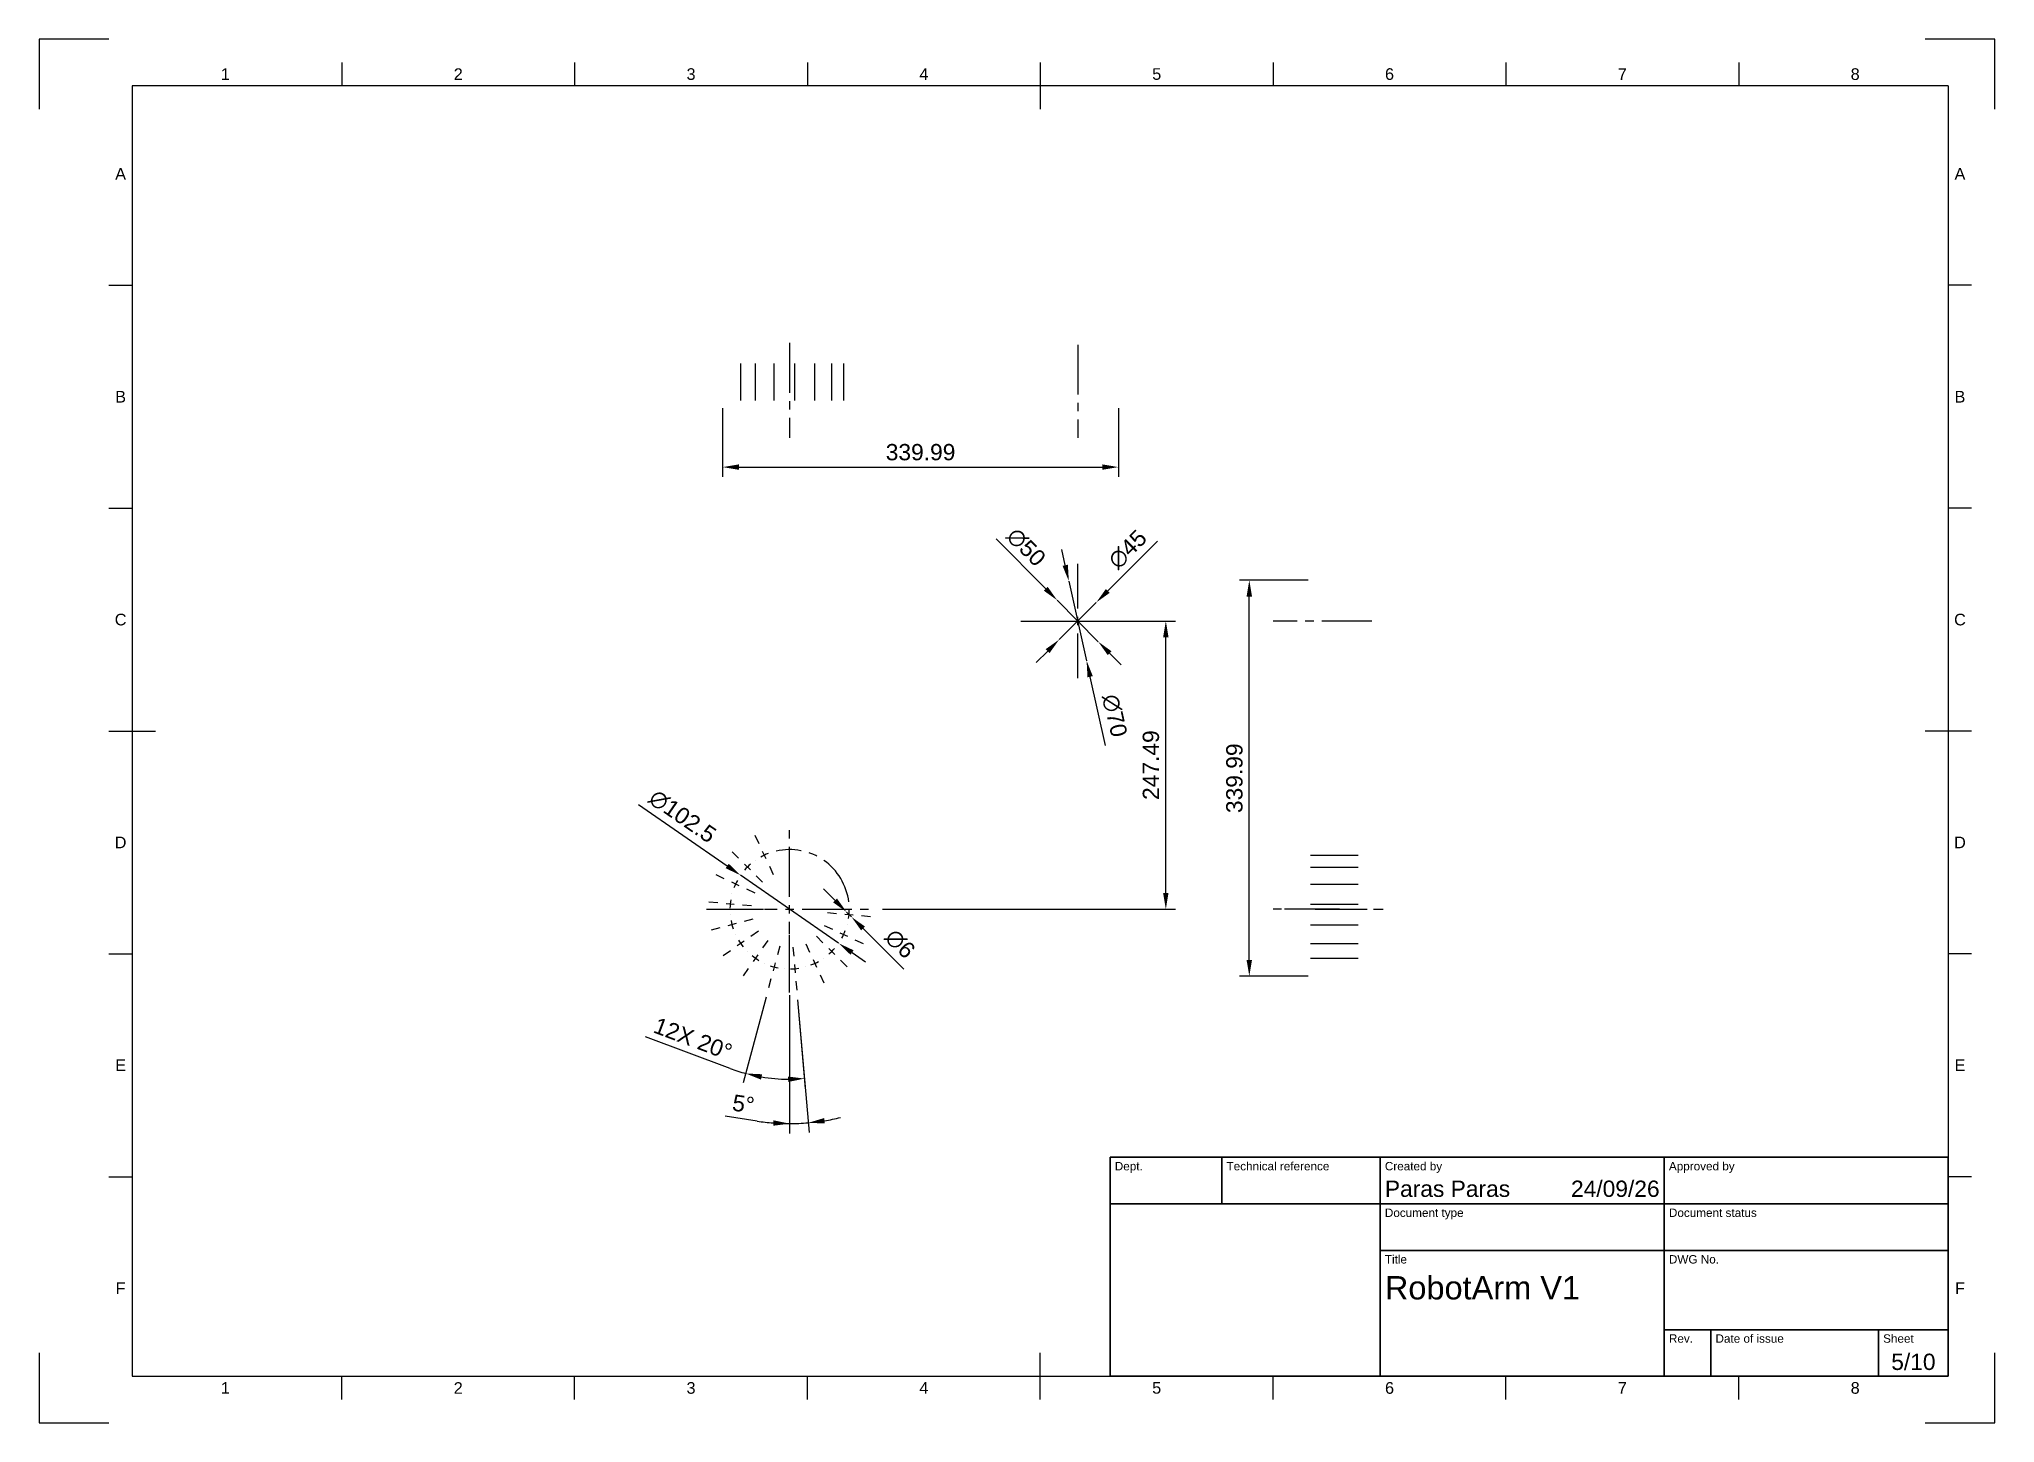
# Paper-space layout 'JAW 2' of a CAD drawing. Header units: millimetres. Extents: x 0 to 420, y 0 to 297.
import ezdxf
from ezdxf.enums import TextEntityAlignment as Align

# ---------------------------------------------------------------- set-up
doc = ezdxf.new("R2010")
doc.units = ezdxf.units.MM
doc.header["$LTSCALE"] = 0.75
doc.linetypes.add('CENTER2', pattern=[28.575, 19.05, -3.175, 3.175, -3.175])
for name, color, linetype, lineweight in [('BORDER', 7, 'Continuous', 25), ('FD_Dimensions', 7, 'Continuous', 25), ('Smart Centers', 7, 'CENTER2', 25), ('TITLEBLOCK', 7, 'Continuous', 35)]:
    doc.layers.add(name, color=color, linetype=linetype, lineweight=lineweight)
doc.styles.add('FusionTitle', font='Arial.ttf')
doc.styles.get("Standard").update_dxf_attribs({"font": 'Arial.ttf'})
doc.dimstyles.new('Dim-ISO-25', dxfattribs={"dimtxt": 3.5, "dimasz": 3.5, "dimexe": 2.1, "dimexo": 2.1, "dimgap": 1.4, "dimtad": 1, "dimzin": 12, "dimdsep": 46, "dimtxsty": 'Standard', "dimcen": 0, "dimazin": 3, "dimtp": 0.1, "dimtm": 0.1, "dimtfac": 0.714286, "dimtmove": 0, "dimatfit": 3, "dimfxl": 1, "dimtzin": 12, "dimarcsym": 0})

# ---------------------------------------------------------------- blocks, each defined once
blk = doc.blocks.new('ISO_A3_SHEET')
at = {"layer": 'BORDER'}
for p, q in [((65, 292), (65, 287)), ((115, 292), (115, 287)), ((165, 292), (165, 287)), ((215, 292), (215, 282)), ((265, 292), (265, 287)), ((315, 292), (315, 287)), ((365, 292), (365, 287)), ((410, 287), (20, 287)), ((20, 287), (20, 10)), ((410, 287), (410, 10)), ((15, 244.16666), (20, 244.16666)), ((415, 244.16666), (410, 244.16666)), ((15, 196.33333), (20, 196.33333)), ((415, 196.33333), (410, 196.33333)), ((15, 148.5), (25, 148.5)), ((415, 148.5), (405, 148.5)), ((15, 100.66667), (20, 100.66667)), ((415, 100.66667), (410, 100.66667)), ((15, 52.83334), (20, 52.83334)), ((415, 52.83334), (410, 52.83334)), ((215, 5), (215, 15)), ((20, 10), (410, 10)), ((65, 5), (65, 10)), ((115, 5), (115, 10)), ((165, 5), (165, 10)), ((265, 5), (265, 10)), ((315, 5), (315, 10)), ((365, 5), (365, 10))]:
    blk.add_line(p, q, dxfattribs=at)
at = {"layer": 'Defpoints'}
for p, q in [((15, 297), (0, 297)), ((0, 297), (0, 282)), ((420, 297), (405, 297)), ((420, 282), (420, 297)), ((0, 15), (0, 0)), ((420, 0), (420, 15)), ((0, 0), (15, 0)), ((405, 0), (420, 0))]:
    blk.add_line(p, q, dxfattribs=at)
at = {"layer": 'BORDER', "style": 'FusionTitle'}
for s, p in [('1', (40, 289.5)), ('2', (90, 289.5)), ('3', (140, 289.5)), ('4', (190, 289.5)), ('5', (240, 289.5)), ('6', (290, 289.5)), ('7', (340, 289.5)), ('8', (390, 289.5)), ('A', (17.5, 268.08333)), ('A', (412.5, 268.08333)), ('B', (17.5, 220.25)), ('B', (412.5, 220.25)), ('C', (17.5, 172.41667)), ('C', (412.5, 172.41667)), ('D', (17.5, 124.58334)), ('D', (412.5, 124.58334)), ('E', (17.5, 76.75001)), ('E', (412.5, 76.75001)), ('F', (17.5, 28.91668)), ('F', (412.5, 28.91668)), ('1', (40, 7.5)), ('2', (90, 7.5)), ('3', (140, 7.5)), ('4', (190, 7.5)), ('5', (240, 7.5)), ('6', (290, 7.5)), ('7', (340, 7.5)), ('8', (390, 7.5))]:
    blk.add_text(s, height=2.5, dxfattribs=at).set_placement(p, align=Align.MIDDLE)
blk = doc.blocks.new('ISO_TITLEBLOCK')
at = {"layer": 'TITLEBLOCK'}
for p, q in [((0, 47), (-180, 47)), ((-180, 47), (-180, 0)), ((-156, 37), (-156, 47)), ((-122, 0), (-122, 47)), ((-61, 0), (-61, 47)), ((0, 0), (0, 47)), ((-180, 37), (0, 37)), ((-122, 27), (0, 27)), ((-61, 10), (0, 10)), ((-51, 0), (-51, 10)), ((-15, 0), (-15, 10)), ((-180, 0), (0, 0))]:
    blk.add_line(p, q, dxfattribs=at)
at = {"layer": 'TITLEBLOCK', "style": 'FusionTitle'}
for s, p in [('Dept.', (-179, 46)), ('Technical reference', (-155, 46)), ('Created by', (-121, 46)), ('Approved by', (-60, 46)), ('Document type', (-121, 36)), ('Document status', (-60, 36)), ('Title', (-121, 26)), ('DWG No.', (-60, 26)), ('Rev.', (-60, 9)), ('Date of issue', (-50, 9)), ('Sheet', (-14, 9))]:
    blk.add_text(s, height=1.8, dxfattribs=at).set_placement(p, align=Align.TOP_LEFT)
for tag, height, p in [('DEPT', 3.5, (-179, 42)), ('TECHNICAL_REFERENCE', 3.5, (-155, 42)), ('CREATED_BY', 3.5, (-121, 42)), ('APPROVED_BY', 3.5, (-60, 42)), ('DOCUMENT_TYPE', 3.5, (-121, 32)), ('DOCUMENT_STATUS', 3.5, (-60, 32)), ('TITLE_1', 5, (-121, 21.5)), ('TITLE_2', 5, (-121, 14)), ('TITLE_3', 5, (-121, 6.5)), ('DATE_OF_ISSUE', 3.5, (-50, 5))]:
    blk.add_attdef(tag, text='', height=height, dxfattribs=at).set_placement(p, align=Align.TOP_LEFT)
for tag, p in [('CREATED_DATE', (-62, 42)), ('APPROVED_DATE', (-0.99, 42))]:
    blk.add_attdef(tag, text='', height=3.5, dxfattribs=at).set_placement(p, align=Align.TOP_RIGHT)
for tag, height, p in [('DRAWING_NUMBER', 5, (-30.5, 19.75)), ('REV', 3.5, (-56, 4.85)), ('SHEET', 3.5, (-7.5, 4.85))]:
    blk.add_attdef(tag, text='', height=height, dxfattribs=at).set_placement(p, align=Align.TOP_CENTER)
blk = doc.blocks.new('*U39')
at = {"layer": 'Smart Centers', "color": 0, "ltscale": 0.75, "transparency": 16777216}
for p, q in [((0, 2.68), (0, 12.25)), ((-12.25, 0), (-2.68, 0)), ((2.68, 0), (12.25, 0)), ((0, -12.25), (0, -2.68))]:
    blk.add_line(p, q, dxfattribs=at)
at = {"layer": 'Smart Centers', "color": 0, "linetype": 'Continuous', "ltscale": 0.75, "transparency": 16777216}
for p, q in [((-0.89, 0), (0.89, 0)), ((0, -0.89), (0, 0.89))]:
    blk.add_line(p, q, dxfattribs=at)
blk = doc.blocks.new('*U40')
at = {"layer": 'Smart Centers', "color": 0, "ltscale": 0.75, "transparency": 16777216}
for p, q in [((0, 2.68), (0, 17.87)), ((-17.87, 0), (-2.68, 0)), ((2.68, 0), (17.87, 0)), ((0, -17.87), (0, -2.68))]:
    blk.add_line(p, q, dxfattribs=at)
at = {"layer": 'Smart Centers', "color": 0, "linetype": 'Continuous', "ltscale": 0.75, "transparency": 16777216}
for p, q in [((-0.89, 0), (0.89, 0)), ((0, -0.89), (0, 0.89))]:
    blk.add_line(p, q, dxfattribs=at)
blk = doc.blocks.new('*U488')
at = {"layer": 'Smart Centers', "color": 0, "ltscale": 0.75, "transparency": 16777216}
for p, q in [((-14.04, 6.55), (-15.8, 7.37)), ((-7.42, 3.46), (-9.18, 4.28))]:
    blk.add_line(p, q, dxfattribs=at)
at = {"layer": 'Smart Centers', "color": 0, "linetype": 'Continuous', "ltscale": 0.75, "transparency": 16777216}
blk.add_line((-10.8, 5.04), (-12.42, 5.79), dxfattribs=at)
blk.add_arc((0, 0), 12.81, 151.006, 158.994, dxfattribs=at)
blk = doc.blocks.new('*U489')
at = {"layer": 'Smart Centers', "color": 0, "ltscale": 0.75, "transparency": 16777216}
for p, q in [((7.42, -3.46), (9.18, -4.28)), ((14.04, -6.55), (15.8, -7.37))]:
    blk.add_line(p, q, dxfattribs=at)
at = {"layer": 'Smart Centers', "color": 0, "linetype": 'Continuous', "ltscale": 0.75, "transparency": 16777216}
blk.add_line((10.8, -5.04), (12.42, -5.79), dxfattribs=at)
blk.add_arc((0, 0), 12.81, 331.006, 338.994, dxfattribs=at)
blk = doc.blocks.new('*U490')
at = {"layer": 'Smart Centers', "color": 0, "ltscale": 0.75, "transparency": 16777216}
for p, q in [((5.79, -5.79), (7.17, -7.17)), ((10.95, -10.95), (12.33, -12.33))]:
    blk.add_line(p, q, dxfattribs=at)
at = {"layer": 'Smart Centers', "color": 0, "linetype": 'Continuous', "ltscale": 0.75, "transparency": 16777216}
blk.add_line((8.43, -8.43), (9.69, -9.69), dxfattribs=at)
blk.add_arc((0, 0), 12.81, 311.006, 318.994, dxfattribs=at)
blk = doc.blocks.new('*U491')
at = {"layer": 'Smart Centers', "color": 0, "ltscale": 0.75, "transparency": 16777216}
for p, q in [((-4.7, -6.71), (-5.81, -8.3)), ((-8.89, -12.69), (-10, -14.28))]:
    blk.add_line(p, q, dxfattribs=at)
at = {"layer": 'Smart Centers', "color": 0, "linetype": 'Continuous', "ltscale": 0.75, "transparency": 16777216}
blk.add_line((-6.84, -9.76), (-7.86, -11.23), dxfattribs=at)
blk.add_arc((0, 0), 12.81, 231.006, 238.994, dxfattribs=at)
blk = doc.blocks.new('*U492')
at = {"layer": 'Smart Centers', "color": 0, "ltscale": 0.75, "transparency": 16777216}
for p, q in [((3.46, -7.42), (4.28, -9.18)), ((6.55, -14.04), (7.37, -15.8))]:
    blk.add_line(p, q, dxfattribs=at)
at = {"layer": 'Smart Centers', "color": 0, "linetype": 'Continuous', "ltscale": 0.75, "transparency": 16777216}
blk.add_line((5.04, -10.8), (5.79, -12.42), dxfattribs=at)
blk.add_arc((0, 0), 12.81, 291.006, 298.994, dxfattribs=at)
blk = doc.blocks.new('*U493')
at = {"layer": 'Smart Centers', "color": 0, "ltscale": 0.75, "transparency": 16777216}
for p, q in [((0.71, -8.16), (0.88, -10.1)), ((1.35, -15.43), (1.52, -17.37))]:
    blk.add_line(p, q, dxfattribs=at)
at = {"layer": 'Smart Centers', "color": 0, "linetype": 'Continuous', "ltscale": 0.75, "transparency": 16777216}
blk.add_line((1.04, -11.87), (1.19, -13.65), dxfattribs=at)
blk.add_arc((0, 0), 12.81, 271.006, 278.994, dxfattribs=at)
blk = doc.blocks.new('*U494')
at = {"layer": 'Smart Centers', "color": 0, "ltscale": 0.75, "transparency": 16777216}
for p, q in [((-6.55, 14.04), (-7.37, 15.8)), ((-3.46, 7.42), (-4.28, 9.18))]:
    blk.add_line(p, q, dxfattribs=at)
at = {"layer": 'Smart Centers', "color": 0, "linetype": 'Continuous', "ltscale": 0.75, "transparency": 16777216}
blk.add_line((-5.04, 10.8), (-5.79, 12.42), dxfattribs=at)
blk.add_arc((0, 0), 12.81, 111.006, 118.994, dxfattribs=at)
blk = doc.blocks.new('*U495')
at = {"layer": 'Smart Centers', "color": 0, "ltscale": 0.75, "transparency": 16777216}
for p, q in [((-10.95, 10.95), (-12.33, 12.33)), ((-5.79, 5.79), (-7.17, 7.17))]:
    blk.add_line(p, q, dxfattribs=at)
at = {"layer": 'Smart Centers', "color": 0, "linetype": 'Continuous', "ltscale": 0.75, "transparency": 16777216}
blk.add_line((-8.43, 8.43), (-9.69, 9.69), dxfattribs=at)
blk.add_arc((0, 0), 12.81, 131.006, 138.994, dxfattribs=at)
blk = doc.blocks.new('*U496')
at = {"layer": 'Smart Centers', "color": 0, "ltscale": 0.75, "transparency": 16777216}
for p, q in [((8.16, -0.71), (10.1, -0.88)), ((15.43, -1.35), (17.37, -1.52))]:
    blk.add_line(p, q, dxfattribs=at)
at = {"layer": 'Smart Centers', "color": 0, "linetype": 'Continuous', "ltscale": 0.75, "transparency": 16777216}
blk.add_line((11.87, -1.04), (13.65, -1.19), dxfattribs=at)
blk.add_arc((0, 0), 12.81, 351.006, 358.994, dxfattribs=at)
blk = doc.blocks.new('*U497')
at = {"layer": 'Smart Centers', "color": 0, "ltscale": 0.75, "transparency": 16777216}
for p, q in [((-15.43, 1.35), (-17.37, 1.52)), ((-8.16, 0.71), (-10.1, 0.88))]:
    blk.add_line(p, q, dxfattribs=at)
at = {"layer": 'Smart Centers', "color": 0, "linetype": 'Continuous', "ltscale": 0.75, "transparency": 16777216}
blk.add_line((-11.87, 1.04), (-13.65, 1.19), dxfattribs=at)
blk.add_arc((0, 0), 12.81, 171.006, 178.994, dxfattribs=at)
blk = doc.blocks.new('*U498')
at = {"layer": 'Smart Centers', "color": 0, "ltscale": 0.75, "transparency": 16777216}
for p, q in [((-2.12, -7.91), (-2.62, -9.79)), ((-4.01, -14.96), (-4.51, -16.84))]:
    blk.add_line(p, q, dxfattribs=at)
at = {"layer": 'Smart Centers', "color": 0, "linetype": 'Continuous', "ltscale": 0.75, "transparency": 16777216}
blk.add_line((-3.09, -11.51), (-3.55, -13.24), dxfattribs=at)
blk.add_arc((0, 0), 12.81, 251.006, 258.994, dxfattribs=at)
blk = doc.blocks.new('*U499')
at = {"layer": 'Smart Centers', "color": 0, "ltscale": 0.75, "transparency": 16777216}
for p, q in [((-14.96, -4.01), (-16.84, -4.51)), ((-7.91, -2.12), (-9.79, -2.62))]:
    blk.add_line(p, q, dxfattribs=at)
at = {"layer": 'Smart Centers', "color": 0, "linetype": 'Continuous', "ltscale": 0.75, "transparency": 16777216}
blk.add_line((-11.51, -3.09), (-13.24, -3.55), dxfattribs=at)
blk.add_arc((0, 0), 12.81, 191.006, 198.994, dxfattribs=at)
blk = doc.blocks.new('*U500')
at = {"layer": 'Smart Centers', "color": 0, "linetype": 'Continuous', "ltscale": 0.75, "transparency": 16777216}
blk.add_line((-9.76, -6.84), (-11.23, -7.86), dxfattribs=at)
at = {"layer": 'Smart Centers', "color": 0, "ltscale": 0.75, "transparency": 16777216}
for p, q in [((-6.71, -4.7), (-8.3, -5.81)), ((-12.69, -8.89), (-14.28, -10))]:
    blk.add_line(p, q, dxfattribs=at)
at = {"layer": 'Smart Centers', "color": 0, "linetype": 'Continuous', "ltscale": 0.75, "transparency": 16777216}
blk.add_arc((0, 0), 12.81, 211.006, 218.994, dxfattribs=at)
blk = doc.blocks.new('*U501')
at = {"layer": 'Smart Centers', "color": 0, "ltscale": 0.75, "transparency": 16777216}
for p, q in [((0, 2.68), (0, 16.31)), ((-16.31, 0), (-2.68, 0)), ((2.68, 0), (16.31, 0)), ((0, -16.31), (0, -2.68))]:
    blk.add_line(p, q, dxfattribs=at)
at = {"layer": 'Smart Centers', "color": 0, "linetype": 'Continuous', "ltscale": 0.75, "transparency": 16777216}
for p, q in [((-0.89, 0), (0.89, 0)), ((0, -0.89), (0, 0.89))]:
    blk.add_line(p, q, dxfattribs=at)
blk = doc.blocks.new('*U487')
at = {"layer": 'Smart Centers', "color": 0, "ltscale": 0.75, "transparency": 16777216}
for start, end in [(7.0016, 102.9984), (124.9619, 125.0381), (144.9619, 145.0381), (164.9619, 165.0381), (184.9619, 185.0381), (344.9619, 345.0381), (204.9619, 205.0381), (324.9619, 325.0381), (224.9619, 225.0381), (244.9619, 245.0381), (284.9619, 285.0381), (304.9619, 305.0381), (264.9619, 265.0381)]:
    blk.add_arc((0, 0), 12.81, start, end, dxfattribs=at)
for name in ['*U501', '*U494', '*U495', '*U488', '*U497', '*U499', '*U489', '*U496', '*U500', '*U491', '*U498', '*U493', '*U492', '*U490']:
    blk.add_blockref(name, (0, 0), dxfattribs=at)
blk = doc.blocks.new('*U504')
at = {"layer": 'Smart Centers', "color": 0, "ltscale": 0.75, "transparency": 16777216}
blk.add_line((-5.12, 0), (5.12, 0), dxfattribs=at)
blk = doc.blocks.new('*U505')
at = {"layer": 'Smart Centers', "color": 0, "ltscale": 0.75, "transparency": 16777216}
blk.add_line((-5.12, 0), (5.12, 0), dxfattribs=at)
blk = doc.blocks.new('*U506')
at = {"layer": 'Smart Centers', "color": 0, "ltscale": 0.75, "transparency": 16777216}
blk.add_line((-5.12, 0), (5.12, 0), dxfattribs=at)
blk = doc.blocks.new('*U507')
at = {"layer": 'Smart Centers', "color": 0, "ltscale": 0.75, "transparency": 16777216}
blk.add_line((7.12, 0), (-7.12, 0), dxfattribs=at)
blk = doc.blocks.new('*U508')
at = {"layer": 'Smart Centers', "color": 0, "ltscale": 0.75, "transparency": 16777216}
blk.add_line((-8.15, 0), (7.57, 0), dxfattribs=at)
blk = doc.blocks.new('*U509')
at = {"layer": 'Smart Centers', "color": 0, "ltscale": 0.75, "transparency": 16777216}
blk.add_line((-5.12, 0), (5.12, 0), dxfattribs=at)
blk = doc.blocks.new('*U510')
at = {"layer": 'Smart Centers', "color": 0, "ltscale": 0.75, "transparency": 16777216}
blk.add_line((-5.12, 0), (5.12, 0), dxfattribs=at)
blk = doc.blocks.new('*U511')
at = {"layer": 'Smart Centers', "color": 0, "ltscale": 0.75, "transparency": 16777216}
blk.add_line((-5.12, 0), (5.12, 0), dxfattribs=at)
blk = doc.blocks.new('*U512')
at = {"layer": 'Smart Centers', "color": 0, "ltscale": 0.75, "transparency": 16777216}
blk.add_line((-5.12, 0), (5.12, 0), dxfattribs=at)
blk = doc.blocks.new('*U513')
at = {"layer": 'Smart Centers', "color": 0, "ltscale": 0.75, "transparency": 16777216}
blk.add_line((14.08, 0), (-7.12, 0), dxfattribs=at)
blk = doc.blocks.new('*U514')
at = {"layer": 'Smart Centers', "color": 0, "ltscale": 0.75, "transparency": 16777216}
blk.add_line((-4, 0), (4, 0), dxfattribs=at)
blk = doc.blocks.new('*U515')
at = {"layer": 'Smart Centers', "color": 0, "ltscale": 0.75, "transparency": 16777216}
blk.add_line((-4, 0), (4, 0), dxfattribs=at)
blk = doc.blocks.new('*U516')
at = {"layer": 'Smart Centers', "color": 0, "ltscale": 0.75, "transparency": 16777216}
blk.add_line((-4, 0), (4, 0), dxfattribs=at)
blk = doc.blocks.new('*U517')
at = {"layer": 'Smart Centers', "color": 0, "ltscale": 0.75, "transparency": 16777216}
blk.add_line((6, 0), (-6, 0), dxfattribs=at)
blk = doc.blocks.new('*U518')
at = {"layer": 'Smart Centers', "color": 0, "ltscale": 0.75, "transparency": 16777216}
blk.add_line((-7.73, 0), (6.45, 0), dxfattribs=at)
blk = doc.blocks.new('*U519')
at = {"layer": 'Smart Centers', "color": 0, "ltscale": 0.75, "transparency": 16777216}
blk.add_line((-4, 0), (4, 0), dxfattribs=at)
blk = doc.blocks.new('*U520')
at = {"layer": 'Smart Centers', "color": 0, "ltscale": 0.75, "transparency": 16777216}
blk.add_line((-4, 0), (4, 0), dxfattribs=at)
blk = doc.blocks.new('*U521')
at = {"layer": 'Smart Centers', "color": 0, "ltscale": 0.75, "transparency": 16777216}
blk.add_line((-4, 0), (4, 0), dxfattribs=at)
blk = doc.blocks.new('*U522')
at = {"layer": 'Smart Centers', "color": 0, "ltscale": 0.75, "transparency": 16777216}
blk.add_line((-4, 0), (4, 0), dxfattribs=at)
blk = doc.blocks.new('*U523')
at = {"layer": 'Smart Centers', "color": 0, "ltscale": 0.75, "transparency": 16777216}
blk.add_line((14, 0), (-6, 0), dxfattribs=at)
blk = doc.blocks.new('*U526')
at = {"layer": 'Smart Centers', "color": 0, "ltscale": 0.75, "transparency": 16777216}
blk.add_line((-4, 0), (4, 0), dxfattribs=at)
blk = doc.blocks.new('*U527')
at = {"layer": 'Smart Centers', "color": 0, "ltscale": 0.75, "transparency": 16777216}
blk.add_line((-4, 0), (4, 0), dxfattribs=at)
blk = doc.blocks.new('*U528')
at = {"layer": 'Smart Centers', "color": 0, "ltscale": 0.75, "transparency": 16777216}
blk.add_line((-4, 0), (4, 0), dxfattribs=at)
blk = doc.blocks.new('*U529')
at = {"layer": 'Smart Centers', "color": 0, "ltscale": 0.75, "transparency": 16777216}
blk.add_line((6, 0), (-6, 0), dxfattribs=at)
blk = doc.blocks.new('*U530')
at = {"layer": 'Smart Centers', "color": 0, "ltscale": 0.75, "transparency": 16777216}
blk.add_line((-7.73, 0), (6.45, 0), dxfattribs=at)
blk = doc.blocks.new('*U531')
at = {"layer": 'Smart Centers', "color": 0, "ltscale": 0.75, "transparency": 16777216}
blk.add_line((-4, 0), (4, 0), dxfattribs=at)
blk = doc.blocks.new('*U532')
at = {"layer": 'Smart Centers', "color": 0, "ltscale": 0.75, "transparency": 16777216}
blk.add_line((-4, 0), (4, 0), dxfattribs=at)
blk = doc.blocks.new('*U533')
at = {"layer": 'Smart Centers', "color": 0, "ltscale": 0.75, "transparency": 16777216}
blk.add_line((-4, 0), (4, 0), dxfattribs=at)
blk = doc.blocks.new('*U534')
at = {"layer": 'Smart Centers', "color": 0, "ltscale": 0.75, "transparency": 16777216}
blk.add_line((-4, 0), (4, 0), dxfattribs=at)
blk = doc.blocks.new('*U535')
at = {"layer": 'Smart Centers', "color": 0, "ltscale": 0.75, "transparency": 16777216}
blk.add_line((14, 0), (-6, 0), dxfattribs=at)
blk = doc.blocks.new('*U536')
at = {"layer": 'Smart Centers', "color": 0, "ltscale": 0.75, "transparency": 16777216}
blk.add_line((0, -4), (0, 4), dxfattribs=at)
blk = doc.blocks.new('*U537')
at = {"layer": 'Smart Centers', "color": 0, "ltscale": 0.75, "transparency": 16777216}
blk.add_line((0, -4), (0, 4), dxfattribs=at)
blk = doc.blocks.new('*U538')
at = {"layer": 'Smart Centers', "color": 0, "ltscale": 0.75, "transparency": 16777216}
blk.add_line((0, -4), (0, 4), dxfattribs=at)
blk = doc.blocks.new('*U539')
at = {"layer": 'Smart Centers', "color": 0, "ltscale": 0.75, "transparency": 16777216}
blk.add_line((0, 14.4), (0, -6), dxfattribs=at)
blk = doc.blocks.new('*U540')
at = {"layer": 'Smart Centers', "color": 0, "ltscale": 0.75, "transparency": 16777216}
blk.add_line((0, -4), (0, 4), dxfattribs=at)
blk = doc.blocks.new('*U541')
at = {"layer": 'Smart Centers', "color": 0, "ltscale": 0.75, "transparency": 16777216}
blk.add_line((0, -4), (0, 4), dxfattribs=at)
blk = doc.blocks.new('*U542')
at = {"layer": 'Smart Centers', "color": 0, "ltscale": 0.75, "transparency": 16777216}
blk.add_line((0, -4), (0, 4), dxfattribs=at)
blk = doc.blocks.new('*U543')
at = {"layer": 'Smart Centers', "color": 0, "ltscale": 0.75, "transparency": 16777216}
blk.add_line((0, -4), (0, 4), dxfattribs=at)
blk = doc.blocks.new('*U544')
at = {"layer": 'Smart Centers', "color": 0, "ltscale": 0.75, "transparency": 16777216}
blk.add_line((0, 14), (0, -6), dxfattribs=at)
blk = doc.blocks.new('*U545')
at = {"layer": 'Smart Centers', "color": 0, "ltscale": 0.75, "transparency": 16777216}
blk.add_line((-4, 0), (4, 0), dxfattribs=at)
blk = doc.blocks.new('*U546')
at = {"layer": 'Smart Centers', "color": 0, "ltscale": 0.75, "transparency": 16777216}
blk.add_line((-4, 0), (4, 0), dxfattribs=at)
blk = doc.blocks.new('*U547')
at = {"layer": 'Smart Centers', "color": 0, "ltscale": 0.75, "transparency": 16777216}
blk.add_line((-4, 0), (4, 0), dxfattribs=at)
blk = doc.blocks.new('*U548')
at = {"layer": 'Smart Centers', "color": 0, "ltscale": 0.75, "transparency": 16777216}
blk.add_line((6, 0), (-6, 0), dxfattribs=at)
blk = doc.blocks.new('*U549')
at = {"layer": 'Smart Centers', "color": 0, "ltscale": 0.75, "transparency": 16777216}
blk.add_line((-7.73, 0), (6.45, 0), dxfattribs=at)
blk = doc.blocks.new('*U550')
at = {"layer": 'Smart Centers', "color": 0, "ltscale": 0.75, "transparency": 16777216}
blk.add_line((-4, 0), (4, 0), dxfattribs=at)
blk = doc.blocks.new('*U551')
at = {"layer": 'Smart Centers', "color": 0, "ltscale": 0.75, "transparency": 16777216}
blk.add_line((-4, 0), (4, 0), dxfattribs=at)
blk = doc.blocks.new('*U552')
at = {"layer": 'Smart Centers', "color": 0, "ltscale": 0.75, "transparency": 16777216}
blk.add_line((-4, 0), (4, 0), dxfattribs=at)
blk = doc.blocks.new('*U553')
at = {"layer": 'Smart Centers', "color": 0, "ltscale": 0.75, "transparency": 16777216}
blk.add_line((-4, 0), (4, 0), dxfattribs=at)
blk = doc.blocks.new('*U554')
at = {"layer": 'Smart Centers', "color": 0, "ltscale": 0.75, "transparency": 16777216}
blk.add_line((14, 0), (-6, 0), dxfattribs=at)
blk = doc.blocks.new('*U555')
at = {"layer": 'Smart Centers', "color": 0, "ltscale": 0.75, "transparency": 16777216}
blk.add_line((0, -4), (0, 4), dxfattribs=at)
blk = doc.blocks.new('*U556')
at = {"layer": 'Smart Centers', "color": 0, "ltscale": 0.75, "transparency": 16777216}
blk.add_line((0, -4), (0, 4), dxfattribs=at)
blk = doc.blocks.new('*U557')
at = {"layer": 'Smart Centers', "color": 0, "ltscale": 0.75, "transparency": 16777216}
blk.add_line((0, -4), (0, 4), dxfattribs=at)
blk = doc.blocks.new('*U558')
at = {"layer": 'Smart Centers', "color": 0, "ltscale": 0.75, "transparency": 16777216}
blk.add_line((0, 14.4), (0, -6), dxfattribs=at)
blk = doc.blocks.new('*U559')
at = {"layer": 'Smart Centers', "color": 0, "ltscale": 0.75, "transparency": 16777216}
blk.add_line((0, -4), (0, 4), dxfattribs=at)
blk = doc.blocks.new('*U560')
at = {"layer": 'Smart Centers', "color": 0, "ltscale": 0.75, "transparency": 16777216}
blk.add_line((0, -4), (0, 4), dxfattribs=at)
blk = doc.blocks.new('*U561')
at = {"layer": 'Smart Centers', "color": 0, "ltscale": 0.75, "transparency": 16777216}
blk.add_line((0, -4), (0, 4), dxfattribs=at)
blk = doc.blocks.new('*U562')
at = {"layer": 'Smart Centers', "color": 0, "ltscale": 0.75, "transparency": 16777216}
blk.add_line((0, -4), (0, 4), dxfattribs=at)
blk = doc.blocks.new('*U563')
at = {"layer": 'Smart Centers', "color": 0, "ltscale": 0.75, "transparency": 16777216}
blk.add_line((0, 14), (0, -6), dxfattribs=at)
blk = doc.blocks.new('*U564')
at = {"layer": 'Smart Centers', "color": 0, "ltscale": 0.75, "transparency": 16777216}
blk.add_line((-4, 0), (4, 0), dxfattribs=at)
blk = doc.blocks.new('*U565')
at = {"layer": 'Smart Centers', "color": 0, "ltscale": 0.75, "transparency": 16777216}
blk.add_line((-4, 0), (4, 0), dxfattribs=at)
blk = doc.blocks.new('*U566')
at = {"layer": 'Smart Centers', "color": 0, "ltscale": 0.75, "transparency": 16777216}
blk.add_line((-4, 0), (4, 0), dxfattribs=at)
blk = doc.blocks.new('*U567')
at = {"layer": 'Smart Centers', "color": 0, "ltscale": 0.75, "transparency": 16777216}
blk.add_line((6, 0), (-6, 0), dxfattribs=at)
blk = doc.blocks.new('*U568')
at = {"layer": 'Smart Centers', "color": 0, "ltscale": 0.75, "transparency": 16777216}
blk.add_line((-7.73, 0), (6.45, 0), dxfattribs=at)
blk = doc.blocks.new('*U569')
at = {"layer": 'Smart Centers', "color": 0, "ltscale": 0.75, "transparency": 16777216}
blk.add_line((-4, 0), (4, 0), dxfattribs=at)
blk = doc.blocks.new('*U570')
at = {"layer": 'Smart Centers', "color": 0, "ltscale": 0.75, "transparency": 16777216}
blk.add_line((-4, 0), (4, 0), dxfattribs=at)
blk = doc.blocks.new('*U571')
at = {"layer": 'Smart Centers', "color": 0, "ltscale": 0.75, "transparency": 16777216}
blk.add_line((-4, 0), (4, 0), dxfattribs=at)
blk = doc.blocks.new('*U572')
at = {"layer": 'Smart Centers', "color": 0, "ltscale": 0.75, "transparency": 16777216}
blk.add_line((-4, 0), (4, 0), dxfattribs=at)
blk = doc.blocks.new('*U573')
at = {"layer": 'Smart Centers', "color": 0, "ltscale": 0.75, "transparency": 16777216}
blk.add_line((14, 0), (-6, 0), dxfattribs=at)
blk = doc.blocks.new('*U574')
at = {"layer": 'Smart Centers', "color": 0, "ltscale": 0.75, "transparency": 16777216}
blk.add_line((0, -4), (0, 4), dxfattribs=at)
blk = doc.blocks.new('*U575')
at = {"layer": 'Smart Centers', "color": 0, "ltscale": 0.75, "transparency": 16777216}
blk.add_line((0, -4), (0, 4), dxfattribs=at)
blk = doc.blocks.new('*U576')
at = {"layer": 'Smart Centers', "color": 0, "ltscale": 0.75, "transparency": 16777216}
blk.add_line((0, -4), (0, 4), dxfattribs=at)
blk = doc.blocks.new('*U577')
at = {"layer": 'Smart Centers', "color": 0, "ltscale": 0.75, "transparency": 16777216}
blk.add_line((0, 14.4), (0, -6), dxfattribs=at)
blk = doc.blocks.new('*U578')
at = {"layer": 'Smart Centers', "color": 0, "ltscale": 0.75, "transparency": 16777216}
blk.add_line((0, -4), (0, 4), dxfattribs=at)
blk = doc.blocks.new('*U579')
at = {"layer": 'Smart Centers', "color": 0, "ltscale": 0.75, "transparency": 16777216}
blk.add_line((0, -4), (0, 4), dxfattribs=at)
blk = doc.blocks.new('*U580')
at = {"layer": 'Smart Centers', "color": 0, "ltscale": 0.75, "transparency": 16777216}
blk.add_line((0, -4), (0, 4), dxfattribs=at)
blk = doc.blocks.new('*U581')
at = {"layer": 'Smart Centers', "color": 0, "ltscale": 0.75, "transparency": 16777216}
blk.add_line((0, -4), (0, 4), dxfattribs=at)
blk = doc.blocks.new('*U582')
at = {"layer": 'Smart Centers', "color": 0, "ltscale": 0.75, "transparency": 16777216}
blk.add_line((0, 14), (0, -6), dxfattribs=at)
blk = doc.blocks.new('*D583')
at = {"layer": 'Defpoints', "color": 0, "transparency": 16777216}
for p in [(259.89, 180.86), (274.65, 180.86), (274.65, 95.86)]:
    blk.add_point(p, dxfattribs=at)
at = {"layer": 'FD_Dimensions', "color": 0, "lineweight": -2, "transparency": 16777216}
for p, q in [((272.55, 180.86), (257.79, 180.86)), ((259.89, 99.36), (259.89, 177.36)), ((272.55, 95.86), (257.79, 95.86))]:
    blk.add_line(p, q, dxfattribs=at)
at = {"layer": 'FD_Dimensions', "color": 0, "transparency": 16777216}
for points in [[(259.3, 177.36), (260.47, 177.36), (259.89, 180.86)], [(259.3, 99.36), (260.47, 99.36), (259.89, 95.86)]]:
    blk.add_solid(points, dxfattribs=at)
at = {"layer": 'FD_Dimensions', "color": 0, "transparency": 16777216, "insert": (256.7, 138.36), "char_height": 3.5, "attachment_point": 5, "rotation": 90}
blk.add_mtext('339.99', dxfattribs=at)
blk = doc.blocks.new('*D584')
at = {"layer": 'Defpoints', "color": 0, "transparency": 16777216}
for p in [(146.79, 219.91), (231.79, 219.91), (231.79, 205.14)]:
    blk.add_point(p, dxfattribs=at)
at = {"layer": 'FD_Dimensions', "color": 0, "lineweight": -2, "transparency": 16777216}
for p, q in [((146.79, 217.81), (146.79, 203.04)), ((231.79, 217.81), (231.79, 203.04)), ((150.29, 205.14), (228.29, 205.14))]:
    blk.add_line(p, q, dxfattribs=at)
at = {"layer": 'FD_Dimensions', "color": 0, "transparency": 16777216}
for points in [[(150.29, 205.73), (150.29, 204.56), (146.79, 205.14)], [(228.29, 205.73), (228.29, 204.56), (231.79, 205.14)]]:
    blk.add_solid(points, dxfattribs=at)
at = {"layer": 'FD_Dimensions', "color": 0, "transparency": 16777216, "insert": (189.29, 208.33), "char_height": 3.5, "attachment_point": 5}
blk.add_mtext('339.99', dxfattribs=at)
blk = doc.blocks.new('*D586')
at = {"layer": 'Defpoints', "color": 0, "transparency": 16777216}
for p in [(161.17, 107.56), (161.17, 93.92), (162.52, 94.8), (162.69, 92.87), (163.84, 64.3)]:
    blk.add_point(p, dxfattribs=at)
at = {"layer": 'FD_Dimensions', "color": 0, "lineweight": -2, "transparency": 16777216}
for p, q in [((161.17, 91.82), (161.17, 62.12)), ((162.87, 90.77), (165.36, 62.31)), ((154.19, 64.76), (147.32, 65.81))]:
    blk.add_line(p, q, dxfattribs=at)
for start, end in [(261.275, 270), (261.2813, 265.6407), (270, 275), (279.3593, 283.7187)]:
    blk.add_arc((161.17, 110.24), 46.01, start, end, dxfattribs=at)
at = {"layer": 'FD_Dimensions', "color": 0, "transparency": 16777216}
for points in [[(157.69, 64.94), (157.65, 63.78), (161.17, 64.22)], [(168.72, 64.26), (168.58, 65.42), (165.18, 64.4)]]:
    blk.add_solid(points, dxfattribs=at)
at = {"layer": 'FD_Dimensions', "color": 0, "transparency": 16777216, "insert": (151.24, 68.43), "char_height": 3.5, "attachment_point": 5, "rotation": 351.275}
blk.add_mtext('5°', dxfattribs=at)
blk = doc.blocks.new('*D587')
at = {"layer": 'Defpoints', "color": 0, "transparency": 16777216}
for p in [(156.65, 93.39), (157.16, 95.27), (162.52, 94.8), (162.69, 92.87), (160.11, 73.77)]:
    blk.add_point(p, dxfattribs=at)
at = {"layer": 'FD_Dimensions', "color": 0, "lineweight": -2, "transparency": 16777216}
for p, q in [((156.11, 91.37), (151.18, 72.96)), ((162.87, 90.77), (164.53, 71.8)), ((148.39, 76.06), (130.22, 82.85))]:
    blk.add_line(p, q, dxfattribs=at)
for start, end in [(249.5019, 255), (260.4981, 269.5019)]:
    blk.add_arc((161.17, 110.24), 36.49, start, end, dxfattribs=at)
at = {"layer": 'FD_Dimensions', "color": 0, "transparency": 16777216}
for points in [[(155.02, 73.68), (155.27, 74.82), (151.72, 74.99)], [(160.83, 74.33), (160.87, 73.17), (164.35, 73.89)]]:
    blk.add_solid(points, dxfattribs=at)
at = {"layer": 'FD_Dimensions', "color": 0, "transparency": 16777216, "insert": (140.42, 82.44), "char_height": 3.5, "attachment_point": 5, "rotation": 339.5019}
blk.add_mtext('12X 20°', dxfattribs=at)
blk = doc.blocks.new('*D588')
at = {"layer": 'Defpoints', "color": 0, "transparency": 16777216}
for p in [(150.63, 117.53), (171.7, 102.94)]:
    blk.add_point(p, dxfattribs=at)
at = {"layer": 'FD_Dimensions', "color": 0, "lineweight": -2, "transparency": 16777216}
for p, q in [((128.71, 132.72), (147.76, 119.53)), ((171.7, 102.94), (150.63, 117.53)), ((174.58, 100.95), (177.45, 98.95))]:
    blk.add_line(p, q, dxfattribs=at)
at = {"layer": 'FD_Dimensions', "color": 0, "transparency": 16777216}
for points in [[(148.09, 120.01), (147.43, 119.05), (150.63, 117.53)], [(174.91, 101.43), (174.24, 100.47), (171.7, 102.94)]]:
    blk.add_solid(points, dxfattribs=at)
at = {"layer": 'FD_Dimensions', "color": 0, "transparency": 16777216, "insert": (138.16, 130.17), "char_height": 3.5, "attachment_point": 5, "rotation": 325.2867}
blk.add_mtext('∅102.5', dxfattribs=at)
blk = doc.blocks.new('*D589')
at = {"layer": 'Defpoints', "color": 0, "transparency": 16777216}
for p in [(210.79, 172.11), (241.96, 172.11), (179.04, 110.24)]:
    blk.add_point(p, dxfattribs=at)
at = {"layer": 'FD_Dimensions', "color": 0, "lineweight": -2, "transparency": 16777216}
for p, q in [((212.89, 172.11), (244.06, 172.11)), ((241.96, 113.74), (241.96, 168.61)), ((181.14, 110.24), (244.06, 110.24))]:
    blk.add_line(p, q, dxfattribs=at)
at = {"layer": 'FD_Dimensions', "color": 0, "transparency": 16777216}
for points in [[(241.38, 168.61), (242.54, 168.61), (241.96, 172.11)], [(241.38, 113.74), (242.54, 113.74), (241.96, 110.24)]]:
    blk.add_solid(points, dxfattribs=at)
at = {"layer": 'FD_Dimensions', "color": 0, "transparency": 16777216, "insert": (238.77, 141.17), "char_height": 3.5, "attachment_point": 5, "rotation": 90}
blk.add_mtext('247.49', dxfattribs=at)
blk = doc.blocks.new('*D590')
at = {"layer": 'Defpoints', "color": 0, "transparency": 16777216}
for p in [(227.02, 176.09), (219.06, 168.13)]:
    blk.add_point(p, dxfattribs=at)
at = {"layer": 'FD_Dimensions', "color": 0, "lineweight": -2, "transparency": 16777216}
for p, q in [((240.2, 189.27), (229.49, 178.56)), ((219.06, 168.13), (227.02, 176.09)), ((216.59, 165.66), (214.11, 163.18))]:
    blk.add_line(p, q, dxfattribs=at)
at = {"layer": 'FD_Dimensions', "color": 0, "transparency": 16777216}
for points in [[(229.08, 178.97), (229.9, 178.15), (227.02, 176.09)], [(216.17, 166.07), (217, 165.24), (219.06, 168.13)]]:
    blk.add_solid(points, dxfattribs=at)
at = {"layer": 'FD_Dimensions', "color": 0, "transparency": 16777216, "insert": (233.76, 187.48), "char_height": 3.5, "attachment_point": 5, "rotation": 45}
blk.add_mtext('∅45', dxfattribs=at)
blk = doc.blocks.new('*D591')
at = {"layer": 'Defpoints', "color": 0, "transparency": 16777216}
for p in [(221.13, 180.65), (224.95, 163.57)]:
    blk.add_point(p, dxfattribs=at)
at = {"layer": 'FD_Dimensions', "color": 0, "lineweight": -2, "transparency": 16777216}
for p, q in [((220.36, 184.06), (219.6, 187.48)), ((221.13, 180.65), (224.95, 163.57)), ((229.01, 145.41), (225.71, 160.15))]:
    blk.add_line(p, q, dxfattribs=at)
at = {"layer": 'FD_Dimensions', "color": 0, "transparency": 16777216}
for points in [[(220.93, 184.19), (219.79, 183.94), (221.13, 180.65)], [(226.28, 160.28), (225.14, 160.03), (224.95, 163.57)]]:
    blk.add_solid(points, dxfattribs=at)
at = {"layer": 'FD_Dimensions', "color": 0, "transparency": 16777216, "insert": (230.95, 151.79), "char_height": 3.5, "attachment_point": 5, "rotation": 282.6108}
blk.add_mtext('∅70', dxfattribs=at)
blk = doc.blocks.new('*D592')
at = {"layer": 'Defpoints', "color": 0, "transparency": 16777216}
for p in [(218.64, 176.55), (227.44, 167.67)]:
    blk.add_point(p, dxfattribs=at)
at = {"layer": 'FD_Dimensions', "color": 0, "lineweight": -2, "transparency": 16777216}
for p, q in [((205.53, 189.76), (216.17, 179.03)), ((227.44, 167.67), (218.64, 176.55)), ((229.9, 165.19), (232.37, 162.7))]:
    blk.add_line(p, q, dxfattribs=at)
at = {"layer": 'FD_Dimensions', "color": 0, "transparency": 16777216}
for points in [[(216.59, 179.44), (215.76, 178.62), (218.64, 176.55)], [(230.32, 165.6), (229.49, 164.78), (227.44, 167.67)]]:
    blk.add_solid(points, dxfattribs=at)
at = {"layer": 'FD_Dimensions', "color": 0, "transparency": 16777216, "insert": (211.95, 187.95), "char_height": 3.5, "attachment_point": 5, "rotation": 314.7679}
blk.add_mtext('∅50', dxfattribs=at)
blk = doc.blocks.new('*D593')
at = {"layer": 'Defpoints', "color": 0, "transparency": 16777216}
for p in [(173.4, 109.65), (174.46, 108.59)]:
    blk.add_point(p, dxfattribs=at)
at = {"layer": 'FD_Dimensions', "color": 0, "lineweight": -2, "transparency": 16777216}
for p, q in [((170.92, 112.13), (168.45, 114.6)), ((173.4, 109.65), (174.46, 108.59)), ((185.7, 97.35), (176.94, 106.12))]:
    blk.add_line(p, q, dxfattribs=at)
at = {"layer": 'FD_Dimensions', "color": 0, "transparency": 16777216}
for points in [[(171.34, 112.54), (170.51, 111.71), (173.4, 109.65)], [(177.35, 106.53), (176.52, 105.7), (174.46, 108.59)]]:
    blk.add_solid(points, dxfattribs=at)
at = {"layer": 'FD_Dimensions', "color": 0, "transparency": 16777216, "insert": (184.88, 102.82), "char_height": 3.5, "attachment_point": 5, "rotation": 315}
blk.add_mtext('∅6', dxfattribs=at)

psp = doc.layouts.new('JAW 2')

# ---------------------------------------------------------------- block references
at = {"layer": 'BORDER'}
psp.add_blockref('ISO_A3_SHEET', (0, 0), dxfattribs=at)
at = {"layer": 'Smart Centers', "ltscale": 0.75}
for name, p in [('*U539', (161.1664, 217.4075)), ('*U558', (161.1664, 217.4075)), ('*U577', (161.1664, 217.4075)), ('*U544', (223.0383, 217.4075)), ('*U563', (223.0383, 217.4075)), ('*U582', (223.0383, 217.4075)), ('*U536', (150.671, 223.4075)), ('*U555', (150.671, 223.4075)), ('*U574', (150.671, 223.4075)), ('*U537', (153.8175, 223.4075)), ('*U556', (153.8175, 223.4075)), ('*U575', (153.8175, 223.4075)), ('*U538', (157.8503, 223.4075)), ('*U557', (157.8503, 223.4075)), ('*U576', (157.8503, 223.4075)), ('*U540', (162.2831, 223.4075)), ('*U559', (162.2831, 223.4075)), ('*U578', (162.2831, 223.4075)), ('*U541', (166.5812, 223.4075)), ('*U560', (166.5812, 223.4075)), ('*U579', (166.5812, 223.4075)), ('*U542', (170.2262, 223.4075)), ('*U561', (170.2262, 223.4075)), ('*U580', (170.2262, 223.4075)), ('*U543', (172.7785, 223.4075)), ('*U562', (172.7785, 223.4075)), ('*U581', (172.7785, 223.4075)), ('*U39', (223.0383, 172.1093)), ('*U513', (272.152, 172.1093)), ('*U523', (272.152, 172.1093)), ('*U535', (272.152, 172.1093)), ('*U554', (272.152, 172.1093)), ('*U573', (272.152, 172.1093)), ('*U40', (161.1664, 110.2375)), ('*U487', (161.1664, 110.2375)), ('*U512', (278.152, 121.8495)), ('*U522', (278.152, 121.8495)), ('*U534', (278.152, 121.8495)), ('*U553', (278.152, 121.8495)), ('*U572', (278.152, 121.8495)), ('*U511', (278.152, 119.2973)), ('*U521', (278.152, 119.2973)), ('*U533', (278.152, 119.2973)), ('*U552', (278.152, 119.2973)), ('*U571', (278.152, 119.2973)), ('*U510', (278.152, 115.6523)), ('*U520', (278.152, 115.6523)), ('*U532', (278.152, 115.6523)), ('*U551', (278.152, 115.6523)), ('*U570', (278.152, 115.6523)), ('*U507', (272.152, 110.2375)), ('*U517', (272.152, 110.2375)), ('*U529', (272.152, 110.2375)), ('*U548', (272.152, 110.2375)), ('*U567', (272.152, 110.2375)), ('*U509', (278.152, 111.3541)), ('*U508', (282.1993, 110.2375)), ('*U519', (278.152, 111.3541)), ('*U531', (278.152, 111.3541)), ('*U550', (278.152, 111.3541)), ('*U569', (278.152, 111.3541)), ('*U518', (282.1993, 110.2375)), ('*U530', (282.1993, 110.2375)), ('*U549', (282.1993, 110.2375)), ('*U568', (282.1993, 110.2375)), ('*U506', (278.152, 106.9213)), ('*U516', (278.152, 106.9213)), ('*U528', (278.152, 106.9213)), ('*U547', (278.152, 106.9213)), ('*U566', (278.152, 106.9213)), ('*U505', (278.152, 102.8885)), ('*U515', (278.152, 102.8885)), ('*U527', (278.152, 102.8885)), ('*U546', (278.152, 102.8885)), ('*U565', (278.152, 102.8885)), ('*U504', (278.152, 99.7421)), ('*U514', (278.152, 99.7421)), ('*U526', (278.152, 99.7421)), ('*U545', (278.152, 99.7421)), ('*U564', (278.152, 99.7421))]:
    psp.add_blockref(name, p, dxfattribs=at)
at = {"layer": 'TITLEBLOCK'}
psp.add_blockref('ISO_TITLEBLOCK', (410, 10), dxfattribs=at).add_auto_attribs({'CREATED_DATE': '24/09/26', 'SHEET': '5/10', 'TITLE_1': 'RobotArm V1', 'CREATED_BY': 'Paras Paras'})

# ---------------------------------------------------------------- dimensions: what is measured, and where the dimension line sits
at = {"layer": 'FD_Dimensions'}
dim = psp.add_linear_dim(base=(231.7883, 205.1419), p1=(146.7914, 219.9075), p2=(231.7883, 219.9075), dimstyle='Dim-ISO-25', override={"dimlfac": -4}, dxfattribs=at)
dim.commit()
dim.dimension.update_dxf_attribs({"geometry": '*D584', "text_midpoint": (189.2899, 208.3301)})
for p1, p2, picture, middle in [((227.4398, 167.672), (218.6368, 176.5466), '*D592', (209.6192, 185.6376)), ((219.0608, 168.1318), (227.0158, 176.0868), '*D590', (236.0836, 185.1547)), ((171.6985, 102.9411), (150.6344, 117.5338), '*D588', (136.2888, 127.4721)), ((173.3998, 109.6511), (174.4605, 108.5904), '*D593', (182.5569, 100.4941))]:
    dim = psp.add_diameter_dim_2p(p1=p1, p2=p2, dimstyle='Dim-ISO-25', override={"dimlfac": -4, "dimpost": '∅<>'}, dxfattribs=at)
    dim.commit()
    dim.dimension.update_dxf_attribs({"geometry": picture, "text_midpoint": middle, "dimtype": 163})
dim = psp.add_diameter_dim_2p(p1=(221.1279, 180.6482), p2=(224.9486, 163.5704), dimstyle='Dim-ISO-25', override={"dimlfac": -4, "dimpost": '∅<>'}, dxfattribs=at)
dim.commit()
dim.dimension.update_dxf_attribs({"geometry": '*D591', "text_midpoint": (227.7443, 151.0745)})
for base, p1, p2, picture, middle in [((259.8864, 180.8593), (274.652, 95.8625), (274.652, 180.8593), '*D583', (256.6982, 138.3609)), ((241.9602, 172.1093), (179.0414, 110.2375), (210.7883, 172.1093), '*D589', (238.7731, 141.1734))]:
    dim = psp.add_linear_dim(base=base, p1=p1, p2=p2, angle=90, dimstyle='Dim-ISO-25', override={"dimlfac": -4}, dxfattribs=at)
    dim.commit()
    dim.dimension.update_dxf_attribs({"geometry": picture, "text_midpoint": middle})
dim = psp.add_angular_dim_2l(base=(163.8418, 64.3028), line1=((162.5166, 94.805), (162.6862, 92.8663)), line2=((161.1664, 93.925), (161.1664, 107.5585)), dimstyle='Dim-ISO-25', override={"dimpost": ''}, dxfattribs=at)
dim.commit()
dim.dimension.update_dxf_attribs({"geometry": '*D586', "text_midpoint": (151.2358, 68.4274)})
dim = psp.add_angular_dim_2l(base=(160.1052, 73.7654), line1=((157.157, 95.2739), (156.6533, 93.3941)), line2=((162.5166, 94.805), (162.6862, 92.8663)), text='12X <>', dimstyle='Dim-ISO-25', override={"dimpost": ''}, dxfattribs=at)
dim.commit()
dim.dimension.update_dxf_attribs({"geometry": '*D587', "text_midpoint": (140.4218, 82.4413)})

doc.saveas('drawing.dxf')
